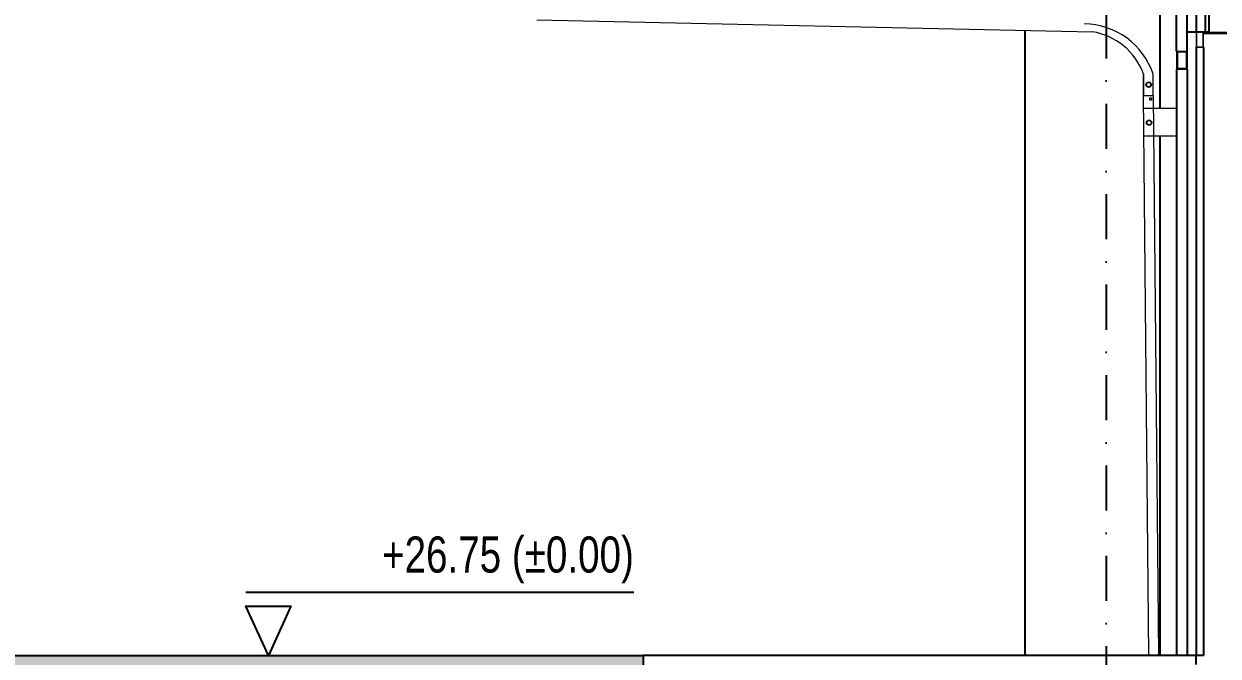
# Model space of a CAD drawing. Header units: centimetres. Extents: x 26569 to 160723, y -3143 to 14565.
# Drawn here: x 122308 to 122970, y -1602 to -1252 of the extents above; entities that cross this region are included whole.
import ezdxf

# ---------------------------------------------------------------- set-up
doc = ezdxf.new("R2010")
doc.units = ezdxf.units.CM
doc.header["$LTSCALE"] = 100
doc.linetypes.add('DASHDOT2', pattern=[0.5, 0.25, -0.125, 0, -0.125])
for name, color, linetype in [('A-ANNO-DIMS', 187, 'Continuous'), ('A-ANNO-GRID', 155, 'DASHDOT2'), ('A-DOOR', 193, 'Continuous'), ('A-ELEV-01', 255, 'Continuous'), ('A-HATCH', 253, 'Continuous'), ('A-WALL-INSL', 249, 'Continuous'), ('A-WALL-SNWPNL', 200, 'Continuous'), ('S-CONC', 5, 'Continuous'), ('S-HTCH', 8, 'Continuous'), ('S-STEL', 3, 'Continuous')]:
    doc.layers.add(name, color=color, linetype=linetype)
doc.styles.add('Fields_100', font='act_simplex.shx', dxfattribs={"width": 0.8, "height": 20})
doc.linetypes.add('BATTING', pattern='A,0.00254,-2.54,[134,ltypeshp.shx,S=2.54,R=0,X=-2.54,Y=0],-5.08,[134,ltypeshp.shx,S=2.54,R=180,X=2.54,Y=0],-2.54', length=10.16254)

msp = doc.modelspace()

# ---------------------------------------------------------------- hatches: boundary and pattern name
at = {"layer": 'S-HTCH'}
h = msp.add_hatch(dxfattribs=at)
h.set_pattern_fill('ANSI33', color=256, style=0)
h.set_pattern_definition([(45, (95288.2936, -335.3015), (-4.490128, 4.490128), []), (45, (95292.784, -335.3015), (-4.490128, 4.490128), [3.175, -1.5875])])
h.paths.add_polyline_path([(120752.73, -1621.54), (120752.73, -1601.54), (104862.73, -1601.54), (104862.73, -1621.54)])
h.paths.add_polyline_path([(120752.73, -1601.54), (120752.73, -1621.54), (122651.23, -1621.54), (122651.23, -1601.54)])

# ---------------------------------------------------------------- linework, layer by layer
at = {"linetype": 'Continuous'}
for p, q in [((122961.73, -1264.45), (122961.73, -1601.54)), ((122961.73, -1601.54), (122957.73, -1601.54))]:
    msp.add_line(p, q, dxfattribs=at)
at = {"layer": 'A-ANNO-DIMS'}
msp.add_lwpolyline([(122645.92, -1566.54), (122430.78, -1566.54)], dxfattribs=at)
msp.add_lwpolyline([(122443.28, -1601.54), (122430.78, -1574.04), (122455.78, -1574.04)], close=True, dxfattribs=at)
at = {"layer": 'A-ANNO-GRID'}
msp.add_lwpolyline([(122907.73, -143.45), (122907.73, -1876.54)], dxfattribs=at)
at = {"layer": 'A-DOOR', "lineweight": 0}
for p, q in [((122592.2, -1249.26), (122900.11, -1255.89)), ((122928.55, -1297.67), (122928.41, -1279.12)), ((122928.33, -1298.16), (122946.73, -1298.16)), ((122946.73, -1313.68), (122928.55, -1313.65))]:
    msp.add_line(p, q, dxfattribs=at)
at = {"layer": 'A-DOOR'}
for p, q in [((122957.73, -1601.54), (122651.23, -1601.54)), ((122957.73, -1606.54), (122957.73, -1601.54))]:
    msp.add_line(p, q, dxfattribs=at)
at = {"layer": 'A-DOOR', "lineweight": 0}
for points in [[(122961.73, -1256.05), (123021.75, -1256.05), (123021.75, -1369.54), (123020.75, -1369.54), (123020.75, -1257.05), (122961.73, -1257.05)], [(122928.41, -1279.12), (122928.55, -1291.17), (122933.89, -1291.18), (122933.78, -1279.32)], [(122931.45, -1601.54), (122928.55, -1291.22), (122933.89, -1291.16), (122936.79, -1601.54)], [(122932.84, -1293.74), (122932, -1293.76), (122931.96, -1292.56), (122932.81, -1292.54), (122932.84, -1293.74)]]:
    msp.add_lwpolyline(points, dxfattribs=at)
for centre, radius in [((122931.33, -1285.18), 1.5), ((122931.33, -1285.18), 1.2), ((122931.55, -1306.23), 1.5), ((122931.55, -1306.23), 1.2)]:
    msp.add_circle(centre, radius, dxfattribs=at)
for centre, radius, start, end in [((122895.19, -1292.2), 40.68, 18.45542, 89.36897), ((122894.35, -1291.76), 36.34, 20.36613, 80.87154)]:
    msp.add_arc(centre, radius, start, end, dxfattribs=at)
at = {"layer": 'A-ELEV-01'}
for p, q in [((122962.73, -701.54), (122962.73, -1256.05)), ((122937.73, -1298.16), (122937.73, -1240.36)), ((122946.73, -1266.54), (122946.73, -1246.55)), ((122952.73, -1266.54), (122952.73, -1246.55)), ((122957.73, -1264.45), (122957.73, -1601.54)), ((122946.73, -1276.54), (122946.73, -1601.54)), ((122952.73, -1276.54), (122952.73, -1601.54)), ((122937.73, -1601.54), (122937.73, -1313.66))]:
    msp.add_line(p, q, dxfattribs=at)
msp.add_lwpolyline([(122862.73, -1255.08), (122862.73, -1601.54)], dxfattribs=at)
at = {"layer": 'A-HATCH'}
msp.add_line((122964.73, -1256.05), (122952.73, -1256.05), dxfattribs=at)
at = {"layer": 'A-WALL-INSL', "linetype": 'BATTING', "ltscale": 0.005}
msp.add_line((122957.73, -702.54), (122957.73, -1256.05), dxfattribs=at)
at = {"layer": 'A-WALL-SNWPNL', "ltscale": 100}
for p, q in [((122952.73, -1256.05), (122952.73, -701.54)), ((122964.73, -701.54), (122964.73, -1256.05))]:
    msp.add_line(p, q, dxfattribs=at)
at = {"layer": 'S-CONC'}
msp.add_line((122651.23, -1621.54), (122651.23, -1601.54), dxfattribs=at)
msp.add_lwpolyline([(120752.73, -1601.54), (122651.23, -1601.54)], dxfattribs=at)
at = {"layer": 'S-STEL', "lineweight": 0}
for p, q in [((122946.73, -1266.54), (122952.73, -1266.54)), ((122946.73, -1266.54), (122946.73, -1276.54)), ((122947.23, -1267.04), (122947.23, -1276.04)), ((122947.23, -1267.04), (122952.23, -1267.04)), ((122952.23, -1276.04), (122952.23, -1267.04)), ((122952.73, -1266.54), (122952.73, -1276.54)), ((122946.73, -1276.54), (122952.73, -1276.54)), ((122947.23, -1276.04), (122952.23, -1276.04))]:
    msp.add_line(p, q, dxfattribs=at)
msp.add_lwpolyline([(122961.73, -1256.05), (122957.73, -1256.05), (122957.73, -1264.45), (122961.73, -1264.45), (122961.73, -1256.05)], dxfattribs=at)
msp.add_lwpolyline([(122957.93, -1256.25), (122957.93, -1264.25), (122961.53, -1264.25), (122961.53, -1256.25)], close=True, dxfattribs=at)

# ---------------------------------------------------------------- texts
at = {"layer": 'A-ANNO-DIMS', "color": 50, "insert": (122645.92, -1561.54), "char_height": 20, "attachment_point": 9, "style": 'Fields_100'}
msp.add_mtext_dynamic_manual_height_columns('+26.75 (%%P0.00)', width=226.336, gutter_width=100, heights=[0], dxfattribs=at)

doc.saveas('drawing.dxf')
